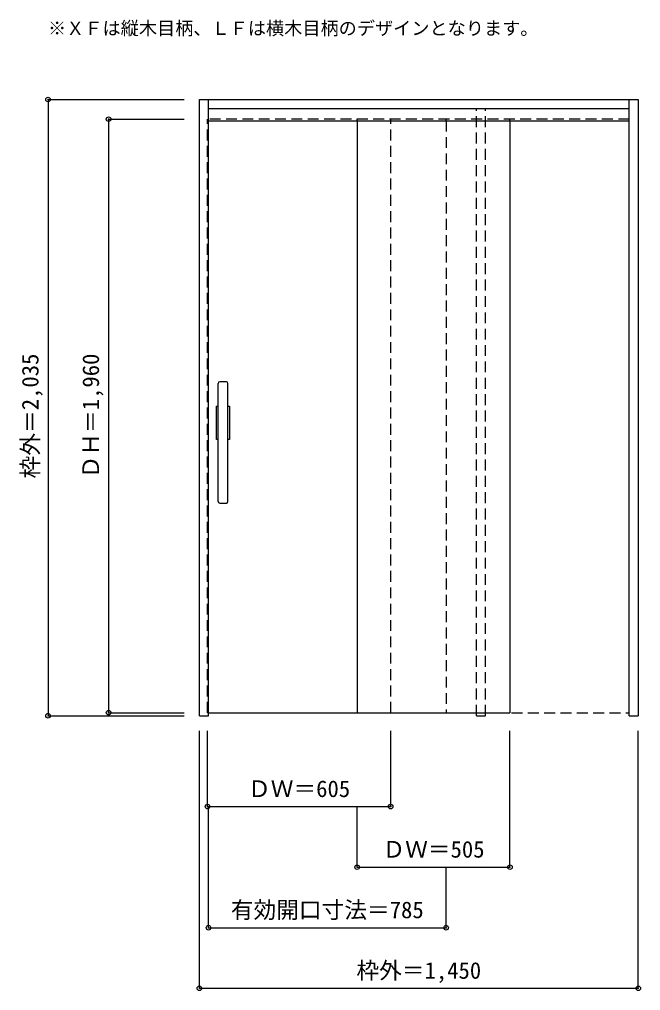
# Model space of a CAD drawing. Units: millimetres, scale not verified. Extents: x -977 to 1075, y -1444 to 1763.
import ezdxf
from ezdxf.enums import TextEntityAlignment as Align

# ---------------------------------------------------------------- set-up
doc = ezdxf.new("R2010")
doc.units = ezdxf.units.MM
doc.header["$LTSCALE"] = 30
doc.header["$PDMODE"] = 32
doc.header["$PDSIZE"] = 15
doc.linetypes.add('DASHED1', pattern=[1.8, 1.2, -0.6])
for name, color, linetype in [('0-0', 3, 'Continuous'), ('0-1_寸法', 7, 'Continuous'), ('0-2_文字', 7, 'Continuous')]:
    doc.layers.add(name, color=color, linetype=linetype)
doc.styles.add('ＭＳ ゴシック', font='')
doc.styles.get('ＭＳ ゴシック').set_extended_font_data('MS Gothic')

msp = doc.modelspace()

# ---------------------------------------------------------------- linework, layer by layer
at = {"layer": '0-0'}
for p, q in [((-382.11, -536.3), (-382.11, 1498.7)), ((-382.11, 1498.7), (1067.89, 1498.7)), ((-352.11, -536.3), (-352.11, 1498.7)), ((1037.89, -536.3), (1037.89, 1498.7)), ((1067.89, 1498.7), (1067.89, -536.3)), ((-352.11, 1468.7), (1037.89, 1468.7)), ((138.89, 1428.7), (138.89, -526.3)), ((643.89, 1428.7), (643.89, -526.3)), ((-320.11, 171.2), (-320.11, 561.2)), ((-293.11, 566.2), (-315.11, 566.2)), ((-288.11, 171.2), (-288.11, 561.2)), ((-325.11, 376.2), (-325.11, 486.2)), ((-325.11, 486.2), (-320.11, 486.2)), ((-288.11, 486.2), (-283.11, 486.2)), ((-283.11, 486.2), (-283.11, 376.2)), ((-320.11, 376.2), (-325.11, 376.2)), ((-283.11, 376.2), (-288.11, 376.2)), ((-315.11, 166.2), (-293.11, 166.2)), ((-382.11, -536.3), (-352.11, -536.3)), ((-352.11, -526.3), (643.89, -526.3)), ((1037.89, -536.3), (1067.89, -536.3))]:
    msp.add_line(p, q, dxfattribs=at)
at = {"layer": '0-0', "color": 4, "linetype": 'DASHED1'}
for p, q in [((532.89, -536.3), (532.89, 1468.7)), ((562.89, -536.3), (562.89, 1468.7)), ((-355.11, -526.3), (-355.11, 1433.7)), ((1037.89, 1433.7), (-355.11, 1433.7)), ((138.89, 1428.7), (138.89, 1433.7)), ((249.89, -526.3), (249.89, 1433.7)), ((432.89, 1428.7), (432.89, 1433.7)), ((643.89, 1428.7), (643.89, 1433.7)), ((-352.11, -526.3), (-355.11, -526.3)), ((532.89, -536.3), (562.89, -536.3))]:
    msp.add_line(p, q, dxfattribs=at)
at = {"layer": '0-0', "color": 4}
msp.add_line((-352.11, 1428.7), (1037.89, 1428.7), dxfattribs=at)
at = {"layer": '0-0', "linetype": 'DASHED1'}
for p, q in [((432.89, 1428.7), (432.89, -526.3)), ((1037.89, -526.3), (1037.89, 1433.7)), ((432.89, -526.3), (1037.89, -526.3))]:
    msp.add_line(p, q, dxfattribs=at)
at = {"layer": '0-0'}
for centre, start, end in [((-315.11, 561.2), 90, 180), ((-293.11, 561.2), 0, 90), ((-315.11, 171.2), 180, 270), ((-293.11, 171.2), 270, 0)]:
    msp.add_arc(centre, 5, start, end, dxfattribs=at)
at = {"layer": '0-1_寸法', "color": 4}
for p, q in [((-882.11, 1498.7), (-882.11, -536.3)), ((-882.11, 1498.7), (-432.11, 1498.7)), ((-682.11, 1433.7), (-432.11, 1433.7)), ((-682.11, 1433.7), (-682.11, -526.3)), ((-882.11, -536.3), (-432.11, -536.3)), ((-682.11, -526.3), (-432.11, -526.3)), ((-382.11, -1436.3), (-382.11, -586.3)), ((-355.11, -836.3), (-355.11, -586.3)), ((249.89, -836.3), (249.89, -586.3)), ((643.89, -1036.3), (643.89, -586.3)), ((1067.89, -1436.3), (1067.89, -586.3)), ((-355.11, -836.3), (249.89, -836.3)), ((-352.11, -1236.3), (-352.11, -836.3)), ((138.89, -1036.3), (138.89, -836.3)), ((138.89, -1036.3), (643.89, -1036.3)), ((432.89, -1236.3), (432.89, -1036.3)), ((-352.11, -1236.3), (432.89, -1236.3)), ((-382.11, -1436.3), (1067.89, -1436.3))]:
    msp.add_line(p, q, dxfattribs=at)
at = {"layer": '0-1_寸法'}
for p in [(-882.11, 1498.7), (-682.11, 1433.7), (-882.11, -536.3), (-682.11, -526.3), (-355.11, -836.3), (249.89, -836.3), (138.89, -1036.3), (643.89, -1036.3), (-352.11, -1236.3), (432.89, -1236.3), (-382.11, -1436.3), (1067.89, -1436.3)]:
    msp.add_point(p, dxfattribs=at)

# ---------------------------------------------------------------- texts
at = {"layer": '0-1_寸法', "style": 'ＭＳ ゴシック'}
for s, p in [('枠外＝2,035', (-897.11, 247.45)), ('ＤＨ＝1,960', (-697.11, 247.45))]:
    msp.add_text(s, height=54.99, rotation=90, dxfattribs=at).set_placement(p, align=Align.BOTTOM_LEFT)
for s, p in [('ＤＷ＝605', (-221.36, -821.3)), ('ＤＷ＝505', (222.64, -1021.3)), ('有効開口寸法＝785', (-278.36, -1221.3)), ('枠外＝1,450', (136.64, -1421.3))]:
    msp.add_text(s, height=54.99, dxfattribs=at).set_placement(p, align=Align.BOTTOM_LEFT)
at = {"layer": '0-2_文字', "style": 'ＭＳ ゴシック'}
msp.add_text('※ＸＦは縦木目柄、ＬＦは横木目柄のデザインとなります。', height=43.99, dxfattribs=at).set_placement((-882.11, 1698.7), align=Align.BOTTOM_LEFT)

doc.saveas('drawing.dxf')
